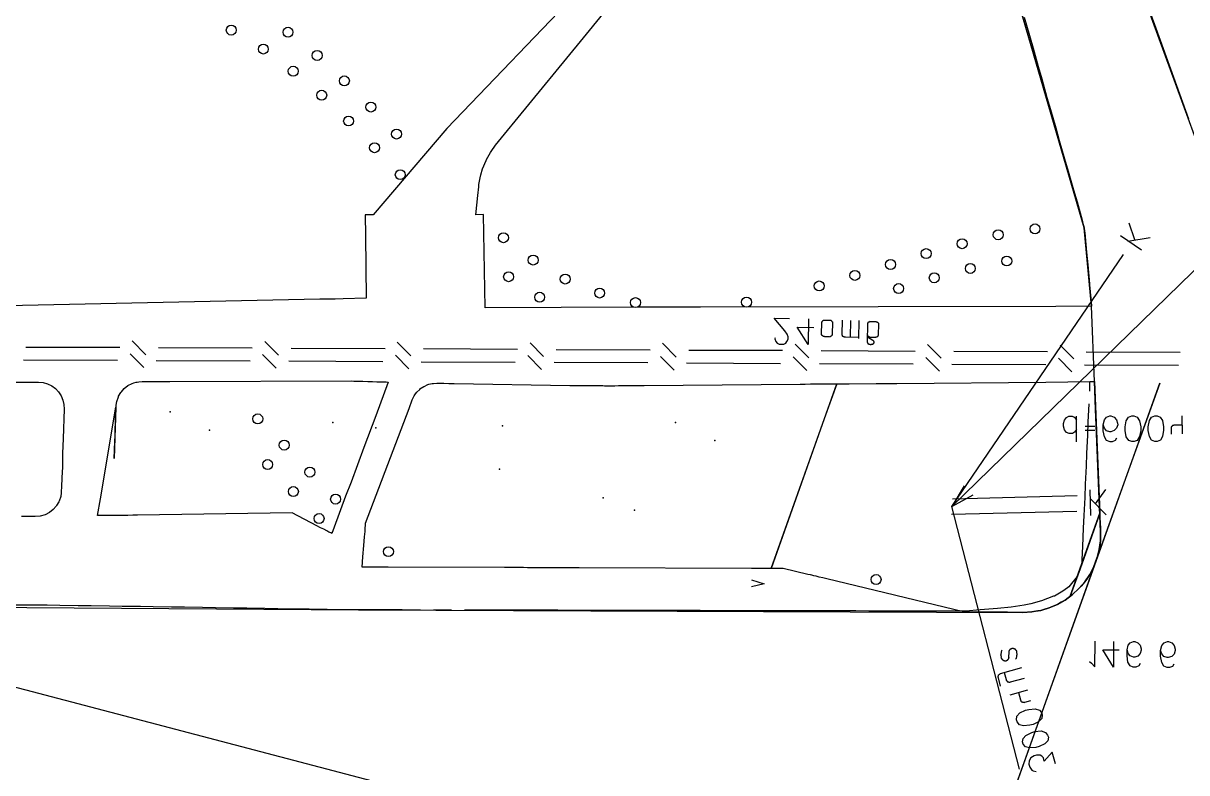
# Model space of a CAD drawing. Header units: metres. Extents: x 20 to 357, y 34 to 206.
# Drawn here: x 146.15 to 192.99, y 91.83 to 121.99 of the extents above; entities that cross this region are included whole.
import ezdxf

# ---------------------------------------------------------------- set-up
doc = ezdxf.new("R2010")
doc.units = ezdxf.units.M
for name, color, linetype in [('BOUNDARY', 7, 'Continuous'), ('CURB', 7, 'Continuous'), ('ELECTR_CABLE_COMM', 7, 'Continuous'), ('GRASS', 7, 'Continuous'), ('OVERHEAD_POWER_LINE', 7, 'Continuous'), ('ROAD', 7, 'Continuous'), ('SEWER', 7, 'Continuous'), ('TREE', 7, 'Continuous')]:
    doc.layers.add(name, color=color, linetype=linetype)

# ---------------------------------------------------------------- blocks, each defined once
blk = doc.blocks.new('БАРБАРИС_ТУНБЕРГА')
blk.add_circle((0, 0), 0.2)
blk = doc.blocks.new('ТУЯ_ЗАПАДНАЯ')
blk.add_circle((0, 0), 0.2)
blk = doc.blocks.new('РЯБИНА_ОБЫКНОВЕННАЯ')
blk.add_circle((0, 0), 0.2)
blk = doc.blocks.new('МОЖЖЕВЕЛЬНИК')
blk.add_circle((0, 0), 0.2)
blk = doc.blocks.new('КАЛИНА_ОБЫКНОВЕННАЯ')
blk.add_circle((0, 0), 0.2)
blk = doc.blocks.new('СИРЕНЬ_ОБЫКНОВЕННАЯ')
blk.add_circle((0, 0), 0.2)

msp = doc.modelspace()

# ---------------------------------------------------------------- linework, layer by layer
at = {"layer": 'BOUNDARY'}
msp.add_lwpolyline([(26.176, 126.72), (322.344, 48.898)], dxfattribs=at)
at = {"layer": 'CURB'}
for points in [[(186.44, 122.233), (186.66, 121.496), (186.803, 120.99), (187.012, 120.254), (187.155, 119.759), (187.364, 119.011), (187.507, 118.516), (187.716, 117.779), (187.859, 117.273), (188.068, 116.536), (188.211, 116.041), (188.431, 115.293), (188.574, 114.799), (188.783, 114.062), (188.882, 113.556), (188.959, 112.786), (189.003, 112.269), (189.069, 111.499)], [(189.124, 110.982), (189.157, 110.608)], [(189.08, 107.551), (189.069, 107.188)], [(189.047, 106.671), (189.014, 105.934), (188.992, 105.417), (188.959, 104.68), (188.937, 104.163), (188.904, 103.437), (188.882, 102.91), (188.849, 102.184), (188.827, 101.667), (188.794, 100.93), (188.772, 100.413), (188.761, 100.226), (188.761, 100.226), (188.651, 99.885), (188.651, 99.885), (188.585, 99.731), (188.585, 99.731), (188.574, 99.72), (188.244, 99.313), (188.189, 99.269), (188.189, 99.269), (188.002, 99.137), (188.002, 99.137), (187.804, 99.016), (187.804, 99.016), (187.661, 98.939), (187.661, 98.939), (187.628, 98.928), (187.144, 98.741), (186.715, 98.62), (186.715, 98.62), (186.44, 98.565), (185.923, 98.488), (185.374, 98.433), (185.374, 98.433), (185.198, 98.422), (184.67, 98.378), (184.098, 98.334), (184.098, 98.334), (183.944, 98.334), (183.427, 98.334), (182.69, 98.334), (182.173, 98.334), (181.436, 98.334), (180.919, 98.334), (180.193, 98.334), (179.666, 98.345), (178.94, 98.345), (178.423, 98.345), (177.686, 98.345), (177.169, 98.345), (176.432, 98.345), (175.915, 98.345), (175.178, 98.345), (174.661, 98.345), (173.935, 98.345), (173.408, 98.356), (172.682, 98.356), (172.165, 98.356), (171.428, 98.356), (170.911, 98.356), (170.174, 98.356), (169.657, 98.356), (168.92, 98.356), (168.403, 98.356), (167.678, 98.367), (167.15, 98.367), (166.424, 98.367), (165.907, 98.367), (165.17, 98.367), (164.653, 98.367), (163.916, 98.367)], [(162.145, 98.367), (161.409, 98.378), (160.892, 98.378), (160.155, 98.378), (159.638, 98.378), (158.901, 98.389), (158.384, 98.4), (157.658, 98.411), (157.13, 98.411), (156.404, 98.422), (155.877, 98.433), (155.151, 98.444), (154.623, 98.455), (153.897, 98.466), (153.369, 98.477), (152.643, 98.488), (152.126, 98.488), (151.389, 98.499), (150.872, 98.51), (150.136, 98.521), (149.619, 98.532), (148.882, 98.543), (148.365, 98.543), (147.628, 98.554), (147.111, 98.565), (146.418, 98.576), (146.374, 98.576), (145.857, 98.576)], [(163.036, 98.367), (162.662, 98.367)], [(163.399, 98.367), (163.036, 98.367)]]:
    msp.add_lwpolyline(points, dxfattribs=at)
at = {"layer": 'ELECTR_CABLE_COMM'}
for points in [[(176.421, 109.332), (176.41, 109.288), (176.41, 109.288), (176.454, 109.189), (176.454, 109.189), (176.498, 109.123), (176.498, 109.123), (176.586, 109.079), (176.586, 109.079), (176.773, 109.079), (176.773, 109.079), (176.85, 109.123), (176.85, 109.123), (176.894, 109.178), (176.894, 109.178), (176.949, 109.277), (176.949, 109.277), (176.949, 109.376), (176.949, 109.376), (176.905, 109.475), (176.905, 109.475), (176.817, 109.618), (176.817, 109.618), (176.388, 110.124), (176.388, 110.124), (177.004, 110.113)], [(177.763, 110.102), (177.752, 109.057), (177.752, 109.057), (177.312, 109.761), (177.312, 109.761), (177.983, 109.75)], [(178.291, 109.497), (178.302, 109.937)], [(178.302, 109.937), (178.302, 109.948), (178.302, 109.948), (178.302, 109.959), (178.302, 109.959), (178.302, 109.97), (178.302, 109.97), (178.302, 109.981), (178.302, 109.981), (178.313, 109.981), (178.313, 109.981), (178.313, 109.992), (178.313, 109.992), (178.324, 109.992), (178.324, 109.992), (178.324, 110.003), (178.324, 110.003), (178.335, 110.014), (178.335, 110.014), (178.335, 110.025), (178.335, 110.025), (178.346, 110.025), (178.346, 110.025), (178.357, 110.025), (178.357, 110.025), (178.368, 110.036), (178.368, 110.036), (178.379, 110.047), (178.379, 110.047), (178.39, 110.047), (178.39, 110.047), (178.401, 110.047), (178.401, 110.047), (178.412, 110.047), (178.412, 110.047), (178.423, 110.047), (178.423, 110.047), (178.434, 110.047)], [(178.434, 110.047), (178.599, 110.047)], [(178.599, 110.047), (178.61, 110.036), (178.61, 110.036), (178.621, 110.036), (178.621, 110.036), (178.632, 110.036), (178.632, 110.036), (178.643, 110.036), (178.643, 110.036), (178.654, 110.036), (178.654, 110.036), (178.665, 110.036), (178.665, 110.036), (178.676, 110.025), (178.676, 110.025), (178.687, 110.014), (178.687, 110.014), (178.698, 110.003), (178.698, 110.003), (178.709, 110.003), (178.709, 110.003), (178.709, 109.992), (178.709, 109.992), (178.72, 109.981), (178.72, 109.981), (178.72, 109.97), (178.72, 109.97), (178.731, 109.97), (178.731, 109.97), (178.731, 109.959), (178.731, 109.959), (178.731, 109.948), (178.731, 109.948), (178.731, 109.937)], [(178.731, 109.937), (178.72, 109.486)], [(179.786, 109.343), (179.248, 109.354), (179.248, 109.354), (179.237, 109.354), (179.237, 109.354), (179.226, 109.354), (179.226, 109.354), (179.215, 109.354), (179.215, 109.354), (179.204, 109.365), (179.204, 109.365), (179.193, 109.365), (179.193, 109.365), (179.182, 109.365), (179.182, 109.365), (179.182, 109.376), (179.182, 109.376), (179.171, 109.376), (179.171, 109.376), (179.16, 109.376), (179.16, 109.376), (179.16, 109.387), (179.16, 109.387), (179.149, 109.387), (179.149, 109.387), (179.149, 109.398), (179.149, 109.398), (179.138, 109.398), (179.138, 109.398), (179.138, 109.409), (179.138, 109.409), (179.127, 109.42), (179.127, 109.42), (179.127, 109.431), (179.127, 109.431), (179.127, 109.442), (179.127, 109.442), (179.116, 109.442), (179.116, 109.442), (179.116, 109.453), (179.116, 109.453), (179.116, 109.464), (179.116, 109.464), (179.127, 110.036)], [(179.457, 109.354), (179.468, 110.025)], [(179.786, 109.31), (179.797, 110.025)], [(180.259, 109.046), (180.248, 109.046), (180.248, 109.046), (180.248, 109.057), (180.248, 109.057), (180.237, 109.057), (180.237, 109.057), (180.226, 109.057), (180.226, 109.057), (180.215, 109.057), (180.215, 109.057), (180.215, 109.068), (180.215, 109.068), (180.204, 109.068), (180.204, 109.068), (180.193, 109.079), (180.193, 109.079), (180.182, 109.079), (180.182, 109.079), (180.171, 109.079), (180.171, 109.079), (180.171, 109.09), (180.171, 109.09), (180.16, 109.101), (180.16, 109.101), (180.149, 109.112), (180.149, 109.112), (180.149, 109.123), (180.149, 109.123), (180.149, 109.134), (180.149, 109.134), (180.138, 109.145), (180.138, 109.145), (180.138, 109.156), (180.138, 109.156), (180.138, 109.167), (180.138, 109.167), (180.149, 109.893)], [(180.149, 109.893), (180.149, 109.904), (180.149, 109.904), (180.149, 109.915), (180.149, 109.915), (180.16, 109.915), (180.16, 109.915), (180.16, 109.926), (180.16, 109.926), (180.16, 109.937), (180.16, 109.937), (180.171, 109.937), (180.171, 109.937), (180.171, 109.948), (180.171, 109.948), (180.171, 109.959), (180.171, 109.959), (180.182, 109.959), (180.182, 109.959), (180.182, 109.97), (180.182, 109.97), (180.193, 109.97), (180.193, 109.97), (180.204, 109.981), (180.204, 109.981), (180.215, 109.981), (180.215, 109.981), (180.215, 109.992), (180.215, 109.992), (180.226, 109.992), (180.226, 109.992), (180.237, 109.992), (180.237, 109.992), (180.248, 110.003), (180.248, 110.003), (180.248, 109.992), (180.248, 109.992), (180.259, 109.992), (180.259, 109.992), (180.27, 109.992), (180.27, 109.992), (180.281, 109.992)], [(180.281, 109.992), (180.446, 109.992)], [(180.446, 109.992), (180.457, 109.992), (180.457, 109.992), (180.468, 109.992), (180.468, 109.992), (180.479, 109.992), (180.479, 109.992), (180.49, 109.992), (180.49, 109.992), (180.49, 109.981), (180.49, 109.981), (180.501, 109.981), (180.501, 109.981), (180.512, 109.981), (180.512, 109.981), (180.523, 109.981), (180.523, 109.981), (180.534, 109.97), (180.534, 109.97), (180.534, 109.959), (180.534, 109.959), (180.545, 109.959), (180.545, 109.959), (180.556, 109.948), (180.556, 109.948), (180.567, 109.937), (180.567, 109.937), (180.567, 109.926), (180.567, 109.926), (180.578, 109.915), (180.578, 109.915), (180.578, 109.904), (180.578, 109.904), (180.578, 109.893), (180.578, 109.893), (180.578, 109.882)], [(180.578, 109.882), (180.567, 109.453)], [(151.092, 108.651), (150.542, 109.211)], [(156.426, 108.629), (155.877, 109.178)], [(161.761, 108.607), (161.211, 109.156)], [(167.095, 108.585), (166.556, 109.134)], [(178.423, 109.376), (178.412, 109.387), (178.412, 109.387), (178.401, 109.387), (178.401, 109.387), (178.39, 109.387), (178.39, 109.387), (178.379, 109.387), (178.379, 109.387), (178.368, 109.387), (178.368, 109.387), (178.357, 109.398), (178.357, 109.398), (178.346, 109.398), (178.346, 109.398), (178.335, 109.398), (178.335, 109.398), (178.335, 109.409), (178.335, 109.409), (178.324, 109.409), (178.324, 109.409), (178.324, 109.42), (178.324, 109.42), (178.313, 109.42), (178.313, 109.42), (178.313, 109.431), (178.313, 109.431), (178.302, 109.431), (178.302, 109.431), (178.302, 109.442), (178.302, 109.442), (178.291, 109.453), (178.291, 109.453), (178.291, 109.464), (178.291, 109.464), (178.302, 109.464), (178.302, 109.464), (178.291, 109.464), (178.291, 109.464), (178.291, 109.475), (178.291, 109.475), (178.291, 109.486), (178.291, 109.486), (178.291, 109.497)], [(178.588, 109.376), (178.423, 109.376)], [(178.72, 109.486), (178.72, 109.475), (178.72, 109.475), (178.72, 109.464), (178.72, 109.464), (178.72, 109.453), (178.72, 109.453), (178.709, 109.442), (178.709, 109.442), (178.709, 109.431), (178.709, 109.431), (178.698, 109.42), (178.698, 109.42), (178.698, 109.409), (178.698, 109.409), (178.687, 109.409), (178.687, 109.409), (178.676, 109.398), (178.676, 109.398), (178.665, 109.398), (178.665, 109.398), (178.654, 109.387), (178.654, 109.387), (178.643, 109.387), (178.643, 109.387), (178.632, 109.376), (178.632, 109.376), (178.621, 109.376), (178.621, 109.376), (178.61, 109.376), (178.61, 109.376), (178.599, 109.387), (178.599, 109.387), (178.588, 109.376)], [(180.138, 109.376), (180.358, 109.233), (180.358, 109.233), (180.369, 109.222), (180.369, 109.222), (180.38, 109.211), (180.38, 109.211), (180.38, 109.2), (180.38, 109.2), (180.391, 109.189), (180.391, 109.189), (180.391, 109.178), (180.391, 109.178), (180.391, 109.167), (180.391, 109.167), (180.391, 109.156), (180.391, 109.156), (180.391, 109.145), (180.391, 109.145), (180.391, 109.134), (180.391, 109.134), (180.391, 109.123), (180.391, 109.123), (180.38, 109.123), (180.38, 109.123), (180.38, 109.112), (180.38, 109.112), (180.38, 109.101), (180.38, 109.101), (180.369, 109.101), (180.369, 109.101), (180.369, 109.09), (180.369, 109.09), (180.358, 109.09), (180.358, 109.09), (180.358, 109.079), (180.358, 109.079), (180.358, 109.068), (180.358, 109.068), (180.347, 109.068), (180.347, 109.068), (180.336, 109.068), (180.336, 109.068), (180.325, 109.057), (180.325, 109.057), (180.314, 109.057), (180.314, 109.057), (180.303, 109.057), (180.303, 109.057), (180.292, 109.057), (180.292, 109.057), (180.281, 109.046), (180.281, 109.046), (180.27, 109.046), (180.27, 109.046), (180.259, 109.046)], [(180.27, 109.343), (180.259, 109.343), (180.259, 109.343), (180.248, 109.343), (180.248, 109.343), (180.237, 109.343), (180.237, 109.343), (180.226, 109.354), (180.226, 109.354), (180.215, 109.354), (180.215, 109.354), (180.204, 109.354), (180.204, 109.354), (180.215, 109.365), (180.215, 109.365), (180.204, 109.365), (180.204, 109.365), (180.193, 109.365), (180.193, 109.365), (180.182, 109.376), (180.182, 109.376), (180.171, 109.376), (180.171, 109.376), (180.171, 109.387), (180.171, 109.387), (180.16, 109.387), (180.16, 109.387), (180.171, 109.398), (180.171, 109.398), (180.16, 109.398), (180.16, 109.398), (180.16, 109.409), (180.16, 109.409), (180.149, 109.409), (180.149, 109.409), (180.149, 109.42), (180.149, 109.42), (180.149, 109.431), (180.149, 109.431), (180.149, 109.442), (180.149, 109.442), (180.149, 109.453)], [(180.435, 109.343), (180.27, 109.343)], [(180.567, 109.453), (180.567, 109.442), (180.567, 109.442), (180.567, 109.431), (180.567, 109.431), (180.567, 109.42), (180.567, 109.42), (180.556, 109.409), (180.556, 109.409), (180.556, 109.398), (180.556, 109.398), (180.556, 109.387), (180.556, 109.387), (180.545, 109.387), (180.545, 109.387), (180.534, 109.376), (180.534, 109.376), (180.534, 109.365), (180.534, 109.365), (180.523, 109.365), (180.523, 109.365), (180.512, 109.354), (180.512, 109.354), (180.501, 109.354), (180.501, 109.354), (180.49, 109.354), (180.49, 109.354), (180.479, 109.354), (180.479, 109.354), (180.479, 109.343), (180.479, 109.343), (180.468, 109.343), (180.468, 109.343), (180.457, 109.343), (180.457, 109.343), (180.446, 109.343), (180.446, 109.343), (180.435, 109.343)], [(150.037, 108.937), (146.264, 108.948)], [(151.004, 108.134), (150.454, 108.684)], [(155.371, 108.915), (151.598, 108.926)], [(156.338, 108.112), (155.789, 108.662)], [(160.716, 108.882), (156.932, 108.904)], [(166.05, 108.86), (162.266, 108.882)], [(171.384, 108.838), (167.601, 108.849)], [(172.44, 108.552), (171.89, 109.112)], [(176.718, 108.816), (172.946, 108.827)], [(177.774, 108.53), (177.224, 109.079)], [(182.052, 108.783), (178.28, 108.805)], [(183.108, 108.508), (182.558, 109.057)], [(187.386, 108.761), (183.614, 108.783)], [(188.442, 108.486), (187.892, 109.036)], [(192.731, 108.739), (188.948, 108.75)], [(149.949, 108.42), (146.165, 108.431)], [(155.283, 108.387), (151.51, 108.409)], [(160.628, 108.365), (156.844, 108.387)], [(161.673, 108.09), (161.134, 108.64)], [(165.962, 108.343), (162.178, 108.354)], [(167.018, 108.057), (166.468, 108.618)], [(171.296, 108.321), (167.524, 108.332)], [(172.352, 108.035), (171.802, 108.585)], [(176.641, 108.288), (172.858, 108.31)], [(177.697, 108.013), (177.147, 108.563)], [(181.975, 108.266), (178.203, 108.288)], [(183.031, 107.991), (182.481, 108.541)], [(187.32, 108.244), (183.537, 108.255)], [(188.365, 107.958), (187.826, 108.519)], [(192.654, 108.222), (188.871, 108.233)]]:
    msp.add_lwpolyline(points, dxfattribs=at)
at = {"layer": 'GRASS'}
for points in [[(182.437, 135.794), (188.86, 113.765), (189.157, 110.608), (187.727, 110.597), (173.419, 110.564), (172.462, 110.564), (172.165, 110.564), (171.879, 110.564), (171.615, 110.564), (171.384, 110.564), (171.175, 110.564), (171.01, 110.564), (170.867, 110.564), (164.752, 110.542), (164.686, 114.293), (164.378, 114.282), (164.455, 115.062), (164.488, 115.414), (164.499, 115.502), (164.543, 115.777), (164.576, 115.887), (164.642, 116.129), (164.785, 116.47), (164.807, 116.514), (164.961, 116.789), (164.994, 116.833), (165.17, 117.086), (165.533, 117.526), (166.083, 118.197), (168.59, 121.254), (179.446, 134.551)], [(211.252, 122.189), (195.756, 116.008), (195.371, 115.865), (194.975, 115.7), (194.579, 115.546), (194.172, 115.381), (194.084, 115.348), (194.018, 115.535), (190.664, 124.719)], [(168.667, 123.454), (163.201, 117.757), (160.243, 114.282), (159.926, 114.282), (159.924, 114.277), (159.935, 113.435), (159.957, 110.927), (159.033, 110.905), (158.714, 110.894), (158.208, 110.883), (158.098, 110.883), (141.062, 110.52)], [(141.304, 107.551), (146.77, 107.54), (146.957, 107.529), (147.133, 107.474), (147.298, 107.397), (147.452, 107.287), (147.573, 107.155), (147.683, 107.001), (147.749, 106.825), (147.793, 106.649), (147.804, 106.462), (147.76, 105.274), (147.738, 104.68), (147.727, 104.141), (147.705, 103.69), (147.694, 103.338), (147.683, 103.14), (147.683, 103.086), (147.661, 102.943), (147.595, 102.756), (147.584, 102.734), (147.496, 102.58), (147.474, 102.558), (147.364, 102.426), (147.21, 102.305), (147.034, 102.206), (146.836, 102.151), (146.638, 102.14), (146.253, 102.14), (146.187, 102.14), (146.077, 102.14)]]:
    msp.add_lwpolyline(points, dxfattribs=at)
for points in [[(150.564, 102.195), (150.366, 102.184), (150.169, 102.184), (149.982, 102.184), (149.806, 102.184), (149.652, 102.173), (149.52, 102.173), (149.41, 102.173), (149.333, 102.173), (149.146, 102.173), (149.267, 102.855), (149.883, 106.539), (149.809, 104.474), (149.828, 104.823), (149.839, 105.153), (149.85, 105.384), (149.85, 105.56), (149.872, 106.011), (149.883, 106.363), (149.894, 106.572), (149.894, 106.616), (149.916, 106.77), (149.982, 106.957), (149.993, 106.979), (150.081, 107.133), (150.103, 107.155), (150.213, 107.287), (150.366, 107.408), (150.542, 107.496), (150.608, 107.518), (150.696, 107.54), (150.74, 107.551), (150.806, 107.562), (150.938, 107.573), (151.103, 107.573), (151.279, 107.573), (151.466, 107.573), (151.664, 107.573), (151.851, 107.573), (152.049, 107.573), (159.363, 107.595), (159.462, 107.584), (159.616, 107.584), (159.825, 107.584), (160.023, 107.573), (160.21, 107.573), (160.386, 107.562), (160.54, 107.562), (160.661, 107.562), (160.76, 107.562), (160.815, 107.551), (160.826, 107.551), (160.848, 107.551), (160.342, 106.187), (159.869, 104.922), (159.352, 103.525), (159.132, 102.954), (158.67, 101.705), (158.582, 101.458), (158.538, 101.48), (158.461, 101.513), (158.373, 101.557), (158.252, 101.623), (158.12, 101.689), (157.977, 101.766), (156.976, 102.283), (150.751, 102.195)], [(167.348, 100.072), (167.216, 100.072), (167.128, 100.072), (166.941, 100.072), (166.864, 100.072), (166.754, 100.072), (166.622, 100.072), (166.457, 100.072), (166.292, 100.083), (166.105, 100.083), (165.907, 100.083), (165.72, 100.083), (165.533, 100.083), (160.848, 100.094), (160.65, 100.094), (160.43, 100.094), (160.221, 100.094), (160.023, 100.094), (159.836, 100.094), (159.792, 100.094), (159.825, 100.512), (159.869, 100.974), (159.891, 101.326), (159.913, 101.535), (159.913, 101.59), (159.935, 101.865), (161.365, 105.637), (161.684, 106.484), (161.816, 106.836), (161.893, 107.001), (161.948, 107.078), (162.003, 107.144), (162.112, 107.254), (162.123, 107.276), (162.277, 107.375), (162.288, 107.375), (162.442, 107.452), (162.475, 107.463), (162.618, 107.496), (162.673, 107.496), (162.805, 107.507), (162.871, 107.507), (163.08, 107.507), (163.289, 107.496), (163.498, 107.496), (168.161, 107.419), (168.348, 107.419), (168.535, 107.419), (168.722, 107.419), (168.909, 107.408), (169.085, 107.408), (169.239, 107.408), (169.371, 107.408), (169.481, 107.408), (169.558, 107.397), (169.723, 107.397), (169.745, 107.397), (169.833, 107.397), (169.965, 107.397), (170.119, 107.408), (170.306, 107.408), (170.515, 107.408), (170.724, 107.408), (170.944, 107.408), (171.153, 107.408), (177.422, 107.463), (177.631, 107.463), (177.84, 107.474), (178.049, 107.474), (178.258, 107.474), (178.445, 107.474), (178.599, 107.474), (178.731, 107.474), (178.83, 107.474), (178.896, 107.474), (178.907, 107.474), (178.401, 106.066), (176.256, 100.05), (176.234, 100.05), (176.201, 100.05), (176.179, 100.05), (176.135, 100.05), (176.047, 100.05), (175.937, 100.05), (175.794, 100.05), (175.64, 100.05), (175.464, 100.05), (168.535, 100.072), (168.326, 100.072), (168.106, 100.072), (167.887, 100.072), (167.689, 100.072), (167.502, 100.072)], [(178.071, 99.731), (177.972, 99.753), (177.895, 99.775), (177.851, 99.786), (177.829, 99.786), (177.741, 99.808), (176.74, 100.05), (176.256, 100.05), (178.907, 107.474), (179.402, 107.485), (180.49, 107.496), (180.589, 107.496), (180.611, 107.496), (180.655, 107.496), (180.743, 107.496), (180.853, 107.496), (180.985, 107.496), (181.139, 107.496), (181.315, 107.496), (187.32, 107.551), (189.091, 107.573), (189.278, 107.573), (189.498, 102.272), (188.761, 100.226), (188.299, 98.928), (188.288, 98.917), (188.211, 98.862), (188.101, 98.774), (187.936, 98.686), (187.782, 98.598), (187.749, 98.587), (187.518, 98.488), (187.452, 98.466), (187.276, 98.411), (187.111, 98.356), (187.001, 98.345), (186.759, 98.301), (186.396, 98.279), (185.769, 98.29), (184.01, 98.301), (178.5, 99.632), (178.335, 99.665), (178.192, 99.698)], [(188.387, 98.994), (188.299, 98.928), (189.498, 102.272), (189.498, 102.096), (189.52, 101.656), (189.52, 101.524), (189.52, 101.271), (189.52, 101.161), (189.487, 100.908), (189.465, 100.809), (189.399, 100.534), (189.377, 100.457), (189.256, 100.127), (189.157, 99.951), (189.091, 99.808), (188.97, 99.621), (188.882, 99.511), (188.739, 99.335), (188.651, 99.236)]]:
    msp.add_lwpolyline(points, close=True, dxfattribs=at)
at = {"layer": 'OVERHEAD_POWER_LINE'}
msp.add_lwpolyline([(175.464, 99.588), (175.981, 99.434), (175.981, 99.434), (175.464, 99.302)], dxfattribs=at)
at = {"layer": 'ROAD'}
for points in [[(186.099, 137.224), (191.741, 121.793), (192.456, 119.825), (193.061, 118.153)], [(184.549, 86.951), (191.906, 107.507), (189.377, 100.457), (189.399, 100.534), (189.465, 100.809), (189.52, 101.161), (189.52, 101.524), (189.322, 106.462), (189.278, 107.573), (189.157, 110.608), (188.86, 113.765), (183.856, 130.955)], [(144.197, 98.499), (146.297, 98.477), (159.649, 98.378), (169.008, 98.345), (186.396, 98.279), (186.759, 98.301), (186.902, 98.323), (187.111, 98.356), (187.452, 98.466), (187.782, 98.598), (188.101, 98.774), (188.387, 98.994), (188.651, 99.236), (188.882, 99.511), (189.091, 99.808), (189.256, 100.127), (189.377, 100.457), (184.549, 86.951)]]:
    msp.add_lwpolyline(points, dxfattribs=at)
at = {"layer": 'SEWER'}
for points in [[(190.906, 113.281), (190.675, 113.952)], [(191.17, 112.863), (190.323, 113.435)], [(190.62, 113.226), (191.521, 113.369)], [(183.537, 102.536), (190.444, 112.687)], [(184.032, 103.371), (183.537, 102.536), (183.537, 102.536), (193.732, 112.467), (193.732, 112.467), (201.596, 112.39)], [(188.552, 105.637), (188.475, 105.538), (188.475, 105.538), (188.387, 105.483), (188.387, 105.483), (188.255, 105.483), (188.255, 105.483), (188.156, 105.527), (188.156, 105.527), (188.068, 105.626), (188.068, 105.626), (188.024, 105.78), (188.024, 105.78), (188.024, 105.879), (188.024, 105.879), (188.068, 106.022), (188.068, 106.022), (188.156, 106.121), (188.156, 106.121), (188.244, 106.176), (188.244, 106.176), (188.376, 106.176), (188.376, 106.176), (188.464, 106.132), (188.464, 106.132), (188.552, 106.033)], [(188.552, 105.142), (188.552, 106.176)], [(190.169, 105.296), (190.114, 105.197), (190.114, 105.197), (189.993, 105.142), (189.993, 105.142), (189.905, 105.142), (189.905, 105.142), (189.762, 105.197), (189.762, 105.197), (189.674, 105.351), (189.674, 105.351), (189.63, 105.593), (189.63, 105.593), (189.63, 105.835), (189.63, 105.835), (189.674, 106.033), (189.674, 106.033), (189.762, 106.132), (189.762, 106.132), (189.894, 106.187), (189.894, 106.187), (189.938, 106.187), (189.938, 106.187), (190.07, 106.132), (190.07, 106.132), (190.158, 106.033), (190.158, 106.033), (190.202, 105.89), (190.202, 105.89), (190.213, 105.835), (190.213, 105.835), (190.169, 105.692), (190.169, 105.692), (190.07, 105.604), (190.07, 105.604), (189.938, 105.549), (189.938, 105.549), (189.894, 105.549), (189.894, 105.549), (189.762, 105.593), (189.762, 105.593), (189.674, 105.692), (189.674, 105.692), (189.63, 105.835)], [(190.785, 105.153), (190.653, 105.197), (190.653, 105.197), (190.554, 105.351), (190.554, 105.351), (190.51, 105.604), (190.51, 105.604), (190.51, 105.747), (190.51, 105.747), (190.554, 105.989), (190.554, 105.989), (190.642, 106.143), (190.642, 106.143), (190.774, 106.187), (190.774, 106.187), (190.862, 106.187), (190.862, 106.187), (190.994, 106.143), (190.994, 106.143), (191.093, 105.989), (191.093, 105.989), (191.137, 105.747), (191.137, 105.747), (191.137, 105.604), (191.137, 105.604), (191.093, 105.362), (191.093, 105.362), (190.994, 105.197), (190.994, 105.197), (190.873, 105.153), (190.873, 105.153), (190.785, 105.153)], [(191.708, 105.153), (191.576, 105.208), (191.576, 105.208), (191.489, 105.362), (191.489, 105.362), (191.444, 105.604), (191.444, 105.604), (191.444, 105.747), (191.444, 105.747), (191.489, 106), (191.489, 106), (191.576, 106.143), (191.576, 106.143), (191.708, 106.198), (191.708, 106.198), (191.796, 106.198), (191.796, 106.198), (191.917, 106.143), (191.917, 106.143), (192.016, 106), (192.016, 106), (192.06, 105.747), (192.06, 105.747), (192.06, 105.615), (192.06, 105.615), (192.016, 105.362), (192.016, 105.362), (191.928, 105.208), (191.928, 105.208), (191.796, 105.153), (191.796, 105.153), (191.708, 105.153)], [(192.819, 105.461), (192.808, 106.198)], [(188.904, 105.78), (189.289, 105.78)], [(188.904, 105.615), (189.289, 105.615)], [(192.379, 105.45), (192.379, 105.714), (192.379, 105.714), (192.379, 105.725), (192.379, 105.725), (192.379, 105.736), (192.379, 105.736), (192.379, 105.747), (192.379, 105.747), (192.39, 105.758), (192.39, 105.758), (192.39, 105.769), (192.39, 105.769), (192.401, 105.78), (192.401, 105.78), (192.412, 105.791), (192.412, 105.791), (192.423, 105.802), (192.423, 105.802), (192.434, 105.813), (192.434, 105.813), (192.445, 105.813), (192.445, 105.813), (192.456, 105.813), (192.456, 105.813), (192.467, 105.813), (192.467, 105.813), (192.467, 105.824), (192.467, 105.824), (192.478, 105.824), (192.478, 105.824), (192.489, 105.824), (192.489, 105.824), (192.5, 105.824), (192.5, 105.824), (192.511, 105.824), (192.511, 105.824), (192.808, 105.824)], [(189.124, 102.184), (189.102, 103.217)], [(189.311, 102.646), (189.729, 103.228)], [(183.537, 102.536), (184.395, 103.009)], [(183.559, 102.855), (188.574, 102.987)], [(189.113, 102.855), (189.751, 102.206)], [(183.526, 102.228), (188.563, 102.36)], [(186.253, 91.966), (183.537, 102.536)], [(189.069, 96.3), (189.157, 96.234), (189.157, 96.234), (189.289, 96.091), (189.289, 96.091), (189.3, 97.125)], [(190.048, 97.114), (190.048, 96.08), (190.048, 96.08), (189.608, 96.773), (189.608, 96.773), (190.268, 96.773)], [(191.115, 96.223), (191.06, 96.124), (191.06, 96.124), (190.939, 96.069), (190.939, 96.069), (190.84, 96.069), (190.84, 96.069), (190.708, 96.124), (190.708, 96.124), (190.62, 96.278), (190.62, 96.278), (190.587, 96.531), (190.587, 96.531), (190.587, 96.773), (190.587, 96.773), (190.631, 96.96), (190.631, 96.96), (190.719, 97.059), (190.719, 97.059), (190.851, 97.114), (190.851, 97.114), (190.895, 97.114), (190.895, 97.114), (191.027, 97.059), (191.027, 97.059), (191.115, 96.96), (191.115, 96.96), (191.159, 96.817), (191.159, 96.817), (191.159, 96.762), (191.159, 96.762), (191.115, 96.619), (191.115, 96.619), (191.027, 96.52), (191.027, 96.52), (190.895, 96.476), (190.895, 96.476), (190.851, 96.476), (190.851, 96.476), (190.719, 96.531), (190.719, 96.531), (190.631, 96.619), (190.631, 96.619), (190.587, 96.773)], [(192.467, 96.201), (192.423, 96.102), (192.423, 96.102), (192.291, 96.058), (192.291, 96.058), (192.203, 96.058), (192.203, 96.058), (192.071, 96.113), (192.071, 96.113), (191.983, 96.267), (191.983, 96.267), (191.939, 96.52), (191.939, 96.52), (191.939, 96.751), (191.939, 96.751), (191.983, 96.949), (191.983, 96.949), (192.082, 97.048), (192.082, 97.048), (192.214, 97.103), (192.214, 97.103), (192.258, 97.103), (192.258, 97.103), (192.39, 97.048), (192.39, 97.048), (192.478, 96.949), (192.478, 96.949), (192.522, 96.795), (192.522, 96.795), (192.522, 96.751), (192.522, 96.751), (192.478, 96.597), (192.478, 96.597), (192.39, 96.509), (192.39, 96.509), (192.247, 96.465), (192.247, 96.465), (192.203, 96.465), (192.203, 96.465), (192.071, 96.509), (192.071, 96.509), (191.983, 96.608), (191.983, 96.608), (191.939, 96.751)], [(185.813, 96.476), (185.824, 96.465), (185.824, 96.465), (185.824, 96.454), (185.824, 96.454), (185.813, 96.443), (185.813, 96.443), (185.824, 96.443), (185.824, 96.443), (185.813, 96.432), (185.813, 96.432), (185.813, 96.421), (185.813, 96.421), (185.813, 96.41), (185.813, 96.41), (185.802, 96.399), (185.802, 96.399), (185.802, 96.388), (185.802, 96.388), (185.791, 96.388), (185.791, 96.388), (185.791, 96.377), (185.791, 96.377), (185.78, 96.366), (185.78, 96.366), (185.769, 96.355), (185.769, 96.355), (185.758, 96.344), (185.758, 96.344), (185.747, 96.344), (185.747, 96.344), (185.736, 96.333), (185.736, 96.333), (185.725, 96.333), (185.725, 96.333), (185.725, 96.322), (185.725, 96.322), (185.714, 96.322), (185.714, 96.322), (185.703, 96.322), (185.703, 96.322), (185.692, 96.322), (185.692, 96.322), (185.681, 96.322), (185.681, 96.322), (185.67, 96.322), (185.67, 96.322), (185.659, 96.322), (185.659, 96.322), (185.648, 96.333), (185.648, 96.333), (185.637, 96.333), (185.637, 96.333), (185.626, 96.333), (185.626, 96.333), (185.616, 96.333), (185.616, 96.333), (185.616, 96.344), (185.616, 96.344), (185.605, 96.344), (185.605, 96.344), (185.594, 96.355), (185.594, 96.355), (185.583, 96.366), (185.583, 96.366), (185.583, 96.377), (185.583, 96.377), (185.572, 96.377), (185.572, 96.377), (185.572, 96.388), (185.572, 96.388), (185.561, 96.388), (185.561, 96.388), (185.561, 96.399), (185.561, 96.399), (185.55, 96.399), (185.55, 96.399), (185.55, 96.41), (185.55, 96.41), (185.539, 96.421), (185.539, 96.421), (185.539, 96.432), (185.539, 96.432), (185.539, 96.443), (185.539, 96.443), (185.528, 96.454), (185.528, 96.454), (185.517, 96.476), (185.517, 96.476), (185.528, 96.498), (185.528, 96.498), (185.517, 96.52), (185.517, 96.52), (185.517, 96.531), (185.517, 96.531), (185.517, 96.553), (185.517, 96.553), (185.506, 96.564), (185.506, 96.564), (185.517, 96.597), (185.517, 96.597), (185.517, 96.619), (185.517, 96.619), (185.517, 96.63), (185.517, 96.63), (185.528, 96.652), (185.528, 96.652), (185.528, 96.674), (185.528, 96.674), (185.528, 96.685), (185.528, 96.685), (185.539, 96.707), (185.539, 96.707), (185.55, 96.729), (185.55, 96.729), (185.55, 96.74), (185.55, 96.74), (185.561, 96.762)], [(185.824, 96.465), (185.846, 96.696), (185.846, 96.696), (185.846, 96.707), (185.846, 96.707), (185.846, 96.718), (185.846, 96.718), (185.846, 96.729), (185.846, 96.729), (185.857, 96.74), (185.857, 96.74), (185.857, 96.751), (185.857, 96.751), (185.857, 96.762), (185.857, 96.762), (185.868, 96.762), (185.868, 96.762), (185.868, 96.773), (185.868, 96.773), (185.879, 96.784), (185.879, 96.784), (185.879, 96.795), (185.879, 96.795), (185.89, 96.806), (185.89, 96.806), (185.901, 96.806), (185.901, 96.806), (185.901, 96.817), (185.901, 96.817), (185.912, 96.817), (185.912, 96.817), (185.923, 96.817), (185.923, 96.817), (185.923, 96.828), (185.923, 96.828), (185.934, 96.828), (185.934, 96.828), (185.945, 96.828), (185.945, 96.828), (185.945, 96.839), (185.945, 96.839), (185.956, 96.839), (185.956, 96.839), (185.967, 96.839), (185.967, 96.839), (185.978, 96.839), (185.978, 96.839), (185.989, 96.839), (185.989, 96.839), (186, 96.839), (186, 96.839), (186.011, 96.839), (186.011, 96.839), (186.022, 96.839), (186.022, 96.839), (186.022, 96.828), (186.022, 96.828), (186.033, 96.828), (186.033, 96.828), (186.044, 96.828), (186.044, 96.828), (186.055, 96.817), (186.055, 96.817), (186.066, 96.806), (186.066, 96.806), (186.077, 96.806), (186.077, 96.806), (186.088, 96.795), (186.088, 96.795), (186.088, 96.784), (186.088, 96.784), (186.099, 96.773), (186.099, 96.773), (186.11, 96.773), (186.11, 96.773), (186.11, 96.762), (186.11, 96.762), (186.121, 96.762), (186.121, 96.762), (186.121, 96.751), (186.121, 96.751), (186.121, 96.74), (186.121, 96.74), (186.121, 96.729), (186.121, 96.729), (186.132, 96.729), (186.132, 96.729), (186.132, 96.718), (186.132, 96.718), (186.143, 96.707), (186.143, 96.707), (186.132, 96.685), (186.132, 96.685), (186.143, 96.663), (186.143, 96.663), (186.143, 96.652), (186.143, 96.652), (186.154, 96.63), (186.154, 96.63), (186.154, 96.608), (186.154, 96.608), (186.154, 96.586), (186.154, 96.586), (186.154, 96.564), (186.154, 96.564), (186.143, 96.553), (186.143, 96.553), (186.143, 96.531), (186.143, 96.531), (186.143, 96.509), (186.143, 96.509), (186.143, 96.498), (186.143, 96.498), (186.132, 96.476), (186.132, 96.476), (186.121, 96.454), (186.121, 96.454), (186.121, 96.432), (186.121, 96.432), (186.121, 96.421), (186.121, 96.421), (186.099, 96.399)], [(186.341, 96.047), (185.473, 95.805)], [(185.407, 95.651), (185.407, 95.662), (185.407, 95.662), (185.396, 95.662), (185.396, 95.662), (185.396, 95.673), (185.396, 95.673), (185.396, 95.684), (185.396, 95.684), (185.407, 95.695), (185.407, 95.695), (185.396, 95.695), (185.396, 95.695), (185.396, 95.706), (185.396, 95.706), (185.407, 95.717), (185.407, 95.717), (185.396, 95.728), (185.396, 95.728), (185.407, 95.728), (185.407, 95.728), (185.407, 95.739), (185.407, 95.739), (185.407, 95.75), (185.407, 95.75), (185.418, 95.761), (185.418, 95.761), (185.429, 95.761), (185.429, 95.761), (185.429, 95.772), (185.429, 95.772), (185.44, 95.783), (185.44, 95.783), (185.451, 95.794), (185.451, 95.794), (185.462, 95.794), (185.462, 95.794), (185.462, 95.805), (185.462, 95.805), (185.473, 95.805)], [(185.495, 95.31), (185.407, 95.651)], [(185.736, 95.563), (185.659, 95.849)], [(185.879, 95.464), (185.868, 95.453), (185.868, 95.453), (185.857, 95.453), (185.857, 95.453), (185.846, 95.464), (185.846, 95.464), (185.846, 95.453), (185.846, 95.453), (185.835, 95.464), (185.835, 95.464), (185.824, 95.464), (185.824, 95.464), (185.813, 95.464), (185.813, 95.464), (185.802, 95.475), (185.802, 95.475), (185.791, 95.475), (185.791, 95.475), (185.78, 95.486), (185.78, 95.486), (185.769, 95.497), (185.769, 95.497), (185.758, 95.508), (185.758, 95.508), (185.758, 95.519), (185.758, 95.519), (185.747, 95.519), (185.747, 95.519), (185.747, 95.53), (185.747, 95.53), (185.747, 95.541), (185.747, 95.541), (185.736, 95.541), (185.736, 95.541), (185.736, 95.552), (185.736, 95.552), (185.736, 95.563)], [(186.451, 95.618), (185.879, 95.464)], [(186.583, 95.145), (185.868, 94.947)], [(186.704, 94.716), (186.462, 94.65), (186.462, 94.65), (186.451, 94.65), (186.451, 94.65), (186.44, 94.65), (186.44, 94.65), (186.429, 94.639), (186.429, 94.639), (186.429, 94.65), (186.429, 94.65), (186.418, 94.65), (186.418, 94.65), (186.407, 94.65), (186.407, 94.65), (186.396, 94.65), (186.396, 94.65), (186.385, 94.65), (186.385, 94.65), (186.374, 94.661), (186.374, 94.661), (186.363, 94.661), (186.363, 94.661), (186.363, 94.672), (186.363, 94.672), (186.352, 94.672), (186.352, 94.672), (186.341, 94.683), (186.341, 94.683), (186.33, 94.694), (186.33, 94.694), (186.33, 94.705), (186.33, 94.705), (186.319, 94.716), (186.319, 94.716), (186.319, 94.727), (186.319, 94.727), (186.319, 94.738), (186.319, 94.738), (186.308, 94.738), (186.308, 94.738), (186.308, 94.749), (186.308, 94.749), (186.231, 95.046)], [(187.166, 94.155), (187.155, 94.012), (187.155, 94.012), (187.023, 93.88), (187.023, 93.88), (186.803, 93.77), (186.803, 93.77), (186.671, 93.737), (186.671, 93.737), (186.418, 93.715), (186.418, 93.715), (186.253, 93.759), (186.253, 93.759), (186.165, 93.88), (186.165, 93.88), (186.143, 93.957), (186.143, 93.957), (186.154, 94.1), (186.154, 94.1), (186.275, 94.232), (186.275, 94.232), (186.495, 94.342), (186.495, 94.342), (186.638, 94.375), (186.638, 94.375), (186.891, 94.397), (186.891, 94.397), (187.067, 94.342), (187.067, 94.342), (187.144, 94.243), (187.144, 94.243), (187.166, 94.155)], [(187.419, 93.253), (187.397, 93.11), (187.397, 93.11), (187.276, 92.989), (187.276, 92.989), (187.045, 92.879), (187.045, 92.879), (186.913, 92.846), (186.913, 92.846), (186.66, 92.824), (186.66, 92.824), (186.495, 92.868), (186.495, 92.868), (186.407, 92.978), (186.407, 92.978), (186.385, 93.066), (186.385, 93.066), (186.407, 93.198), (186.407, 93.198), (186.517, 93.33), (186.517, 93.33), (186.748, 93.44), (186.748, 93.44), (186.88, 93.484), (186.88, 93.484), (187.133, 93.506), (187.133, 93.506), (187.309, 93.451), (187.309, 93.451), (187.386, 93.341), (187.386, 93.341), (187.419, 93.253)], [(187.705, 92.186), (187.573, 92.659), (187.573, 92.659), (187.254, 92.296), (187.254, 92.296), (187.221, 92.428), (187.221, 92.428), (187.155, 92.494), (187.155, 92.494), (187.089, 92.527), (187.089, 92.527), (186.946, 92.538), (186.946, 92.538), (186.847, 92.505), (186.847, 92.505), (186.715, 92.428), (186.715, 92.428), (186.649, 92.307), (186.649, 92.307), (186.638, 92.175), (186.638, 92.175), (186.671, 92.043), (186.671, 92.043), (186.748, 91.933), (186.748, 91.933), (186.814, 91.9), (186.814, 91.9), (186.924, 91.878)]]:
    msp.add_lwpolyline(points, dxfattribs=at)
at = {"layer": 'TREE'}
for p in [(152.061, 106.346), (158.616, 105.917), (172.407, 105.928), (153.65, 105.613), (160.351, 105.706), (165.445, 105.79), (173.997, 105.195), (165.321, 104.042), (169.494, 102.896), (170.76, 102.39)]:
    msp.add_point(p, dxfattribs=at)

# ---------------------------------------------------------------- block references
at = {"layer": 'BUSH'}
for name, p in [('МОЖЖЕВЕЛЬНИК', (154.527, 121.717)), ('СИРЕНЬ_ОБЫКНОВЕННАЯ', (154.527, 121.717)), ('ТУЯ_ЗАПАДНАЯ', (156.812, 121.634)), ('МОЖЖЕВЕЛЬНИК', (155.819, 120.955)), ('ТУЯ_ЗАПАДНАЯ', (157.985, 120.699)), ('БАРБАРИС_ТУНБЕРГА', (157.022, 120.063)), ('КАЛИНА_ОБЫКНОВЕННАЯ', (159.081, 119.675)), ('БАРБАРИС_ТУНБЕРГА', (158.168, 119.098)), ('КАЛИНА_ОБЫКНОВЕННАЯ', (160.147, 118.621)), ('БАРБАРИС_ТУНБЕРГА', (159.25, 118.059)), ('КАЛИНА_ОБЫКНОВЕННАЯ', (161.181, 117.534)), ('БАРБАРИС_ТУНБЕРГА', (160.296, 116.984)), ('БАРБАРИС_ТУНБЕРГА', (161.33, 115.898)), ('ТУЯ_ЗАПАДНАЯ', (186.883, 113.718)), ('КАЛИНА_ОБЫКНОВЕННАЯ', (165.483, 113.361)), ('ТУЯ_ЗАПАДНАЯ', (185.402, 113.48)), ('БАРБАРИС_ТУНБЕРГА', (182.501, 112.722)), ('ТУЯ_ЗАПАДНАЯ', (183.947, 113.12)), ('МОЖЖЕВЕЛЬНИК', (166.68, 112.461)), ('БАРБАРИС_ТУНБЕРГА', (181.067, 112.283)), ('КАЛИНА_ОБЫКНОВЕННАЯ', (185.747, 112.424)), ('СИРЕНЬ_ОБЫКНОВЕННАЯ', (185.747, 112.424)), ('ТУЯ_ЗАПАДНАЯ', (165.692, 111.79)), ('БАРБАРИС_ТУНБЕРГА', (179.632, 111.844)), ('ТУЯ_ЗАПАДНАЯ', (182.826, 111.749)), ('КАЛИНА_ОБЫКНОВЕННАЯ', (184.279, 112.123)), ('МОЖЖЕВЕЛЬНИК', (167.971, 111.698)), ('БАРБАРИС_ТУНБЕРГА', (178.194, 111.42)), ('ТУЯ_ЗАПАДНАЯ', (181.391, 111.315)), ('ТУЯ_ЗАПАДНАЯ', (166.941, 110.966)), ('МОЖЖЕВЕЛЬНИК', (169.357, 111.134)), ('МОЖЖЕВЕЛЬНИК', (170.8, 110.75)), ('БАРБАРИС_ТУНБЕРГА', (175.269, 110.767)), ('БАРБАРИС_ТУНБЕРГА', (155.595, 106.069)), ('БАРБАРИС_ТУНБЕРГА', (156.659, 105.012)), ('БАРБАРИС_ТУНБЕРГА', (155.993, 104.23)), ('БАРБАРИС_ТУНБЕРГА', (157.693, 103.925)), ('БАРБАРИС_ТУНБЕРГА', (157.028, 103.143)), ('ТУЯ_ЗАПАДНАЯ', (158.727, 102.839)), ('ТУЯ_ЗАПАДНАЯ', (158.062, 102.057)), ('ТУЯ_ЗАПАДНАЯ', (160.855, 100.725)), ('ТУЯ_ЗАПАДНАЯ', (180.484, 99.601))]:
    msp.add_blockref(name, p, dxfattribs=at)
at = {"layer": 'TREE'}
msp.add_blockref('РЯБИНА_ОБЫКНОВЕННАЯ', (157.028, 103.143), dxfattribs=at)

doc.saveas('drawing.dxf')
